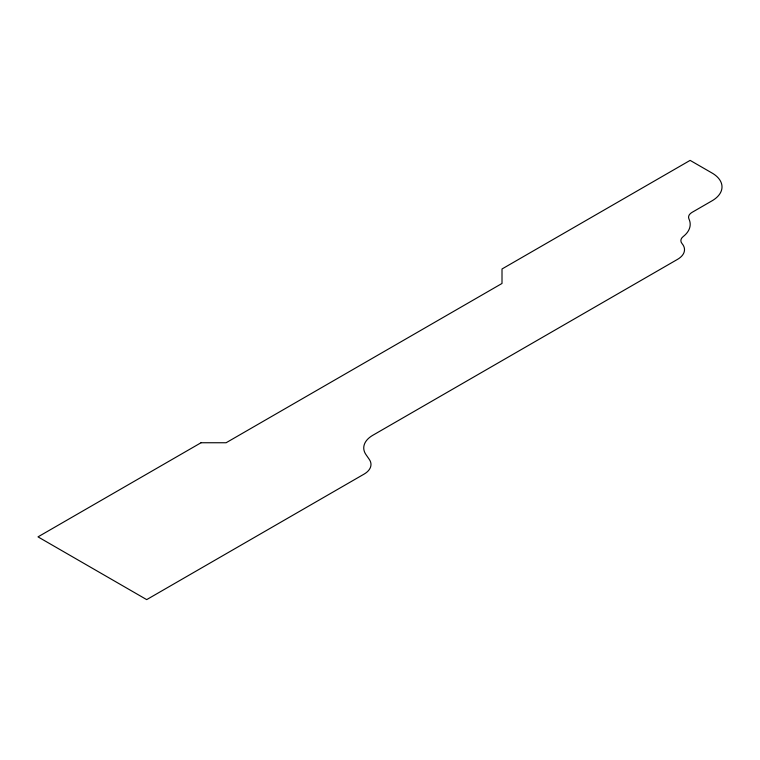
<?xml version="1.0" encoding="UTF-8"?>
<svg xmlns="http://www.w3.org/2000/svg" width="760" height="760" viewBox="0 0 760 760"><rect width="100%" height="100%" fill="white"/><g stroke="black" fill="none" stroke-linecap="round" stroke-linejoin="round"><path stroke-width="1.14" d="M201.03 442.748L38 536.873L146.689 599.621L364.059 474.126A23.645 13.651 0 0 0 369.293 459.401L365.969 454.603A31.046 17.927 0 0 1 372.419 435.508L677.578 259.331A23.645 13.651 0 0 0 682.081 243.647A11.827 6.83 0 0 1 683.192 236.569A35.596 20.548 0 0 0 688.959 218.984A11.827 6.83 0 0 1 692.018 212.382L712.196 200.725A34.057 19.665 0 0 0 711.578 172.757L690.128 160.379L502.008 268.983L502.008 283.461L226.109 442.748L201.03 442.748"/></g></svg>
